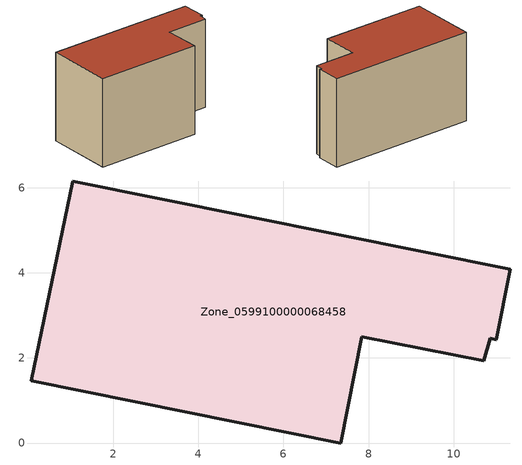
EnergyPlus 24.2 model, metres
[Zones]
Zone_0599100000068458
 floor ground (C_G): 7.35,0 0.07,1.47 1.04,6.16 11.33,4.09 11,2.43 10.87,2.46 10.7,1.93 7.84,2.5 z0
 wall outside (C_F): 1.04,6.16 0.07,1.47 7.35,0 7.84,2.5 10.7,1.93 10.87,2.46 11,2.43 11.33,4.09 1.04,6.16 z0:6.22
 roof outside (C_R): 0.07,1.47 7.35,0 7.84,2.5 10.7,1.93 10.87,2.46 11,2.43 11.33,4.09 1.04,6.16 z6.22
[BUILDING]
Pand.0599100000068458: North Axis=0; Terrain=City; Loads Convergence Tolerance Value=0.04; Temperature Convergence Tolerance Value=0.4; Solar Distribution=FullExterior; Maximum Number of Warmup Days=25; Minimum Number of Warmup Days=1
[Site:Location]
Rotterdam.The.Hague.AP_ZH_NLD Design_Conditions: Latitude=51.96; Longitude=4.45; Time Zone=1; Elevation=-4.5
[SITE:GROUNDTEMPERATURE:BUILDINGSURFACE]
18, 18, 18, 18, 18, 18, 18, 18, 18, 18, 18, 18
[MATERIAL] Thermal Absorptance=0.9; Solar Absorptance=0.7; Visible Absorptance=0.7
Name | Roughness | Thickness | Conductivity | Density | Specific Heat
G.TI.1946 | MediumSmooth | 0.15 | 1 | 540 | 1210
F.TI.1946 | Rough | 0.3 | 0.857143 | 1920 | 840
R.TI.1946 | MediumRough | 0.2 | 0.1 | 1500 | 1000
[CONSTRUCTION]
C_G: G.TI.1946
C_F: F.TI.1946
C_R: R.TI.1946
[ZONE]
Zone_0599100000068458: Type=1; Multiplier=1; Ceiling Height=Autocalculate; Volume=Autocalculate; Floor Area=autocalculate; Part of Total Floor Area=Yes
[ZONEINFILTRATION:DESIGNFLOWRATE]
Infil_Zone_0599100000068458: Zone or ZoneList or Space or SpaceList=Zone_0599100000068458; Schedule=AlwaysOn; Design Flow Rate Calculation Method=Flow/Area; Flow Rate per Floor Area=0.003; Constant Term Coefficient=1; Temperature Term Coefficient=0; Velocity Term Coefficient=0; Velocity Squared Term Coefficient=0
[HVACTEMPLATE:ZONE:IDEALLOADSAIRSYSTEM]
Zone_0599100000068458: Maximum Heating Supply Air Temperature=50; Minimum Cooling Supply Air Temperature=13; Maximum Heating Supply Air Humidity Ratio=0.0156; Minimum Cooling Supply Air Humidity Ratio=0.0077; Heating Limit=NoLimit; Cooling Limit=NoLimit; Dehumidification Control Type=ConstantSensibleHeatRatio; Cooling Sensible Heat Ratio=0.7; Dehumidification Setpoint=60; Humidification Control Type=None; Humidification Setpoint=30; Outdoor Air Method=None; Outdoor Air Flow Rate per Person=0.00944; Outdoor Air Flow Rate per Zone Floor Area=0; Outdoor Air Flow Rate per Zone=0; Demand Controlled Ventilation Type=None; Outdoor Air Economizer Type=NoEconomizer; Heat Recovery Type=None; Sensible Heat Recovery Effectiveness=0.7; Latent Heat Recovery Effectiveness=0.65
[ZONECONTROL:THERMOSTAT]
ThermostatControl_Zone_0599100000068458: Zone or ZoneList=Zone_0599100000068458; Control Type Schedule=DualSetpointControlType; Control 1=Thermostat_Zone_0599100000068458; Temperature Difference Between Cutout And Setpoint=0
[THERMOSTATSETPOINT:DUALSETPOINT]
Thermostat_Zone_0599100000068458: Heating Setpoint Temperature Schedule=HeatingSetpoint_Zone_0599100000068458; Cooling Setpoint Temperature Schedule=CoolingSetpoint_Zone_0599100000068458
[SCHEDULE:COMPACT]
HeatingSetpoint_Zone_0599100000068458: Through: 12/31, For: AllDays, Until: 24:00, 21
CoolingSetpoint_Zone_0599100000068458: Through: 12/31, For: AllDays, Until: 24:00, 24
DualSetpointControlType: Through: 12/31, For: AllDays, Until: 24:00, 4
AlwaysOn: Through: 12/31, For: AllDays, Until: 24:00, 1
